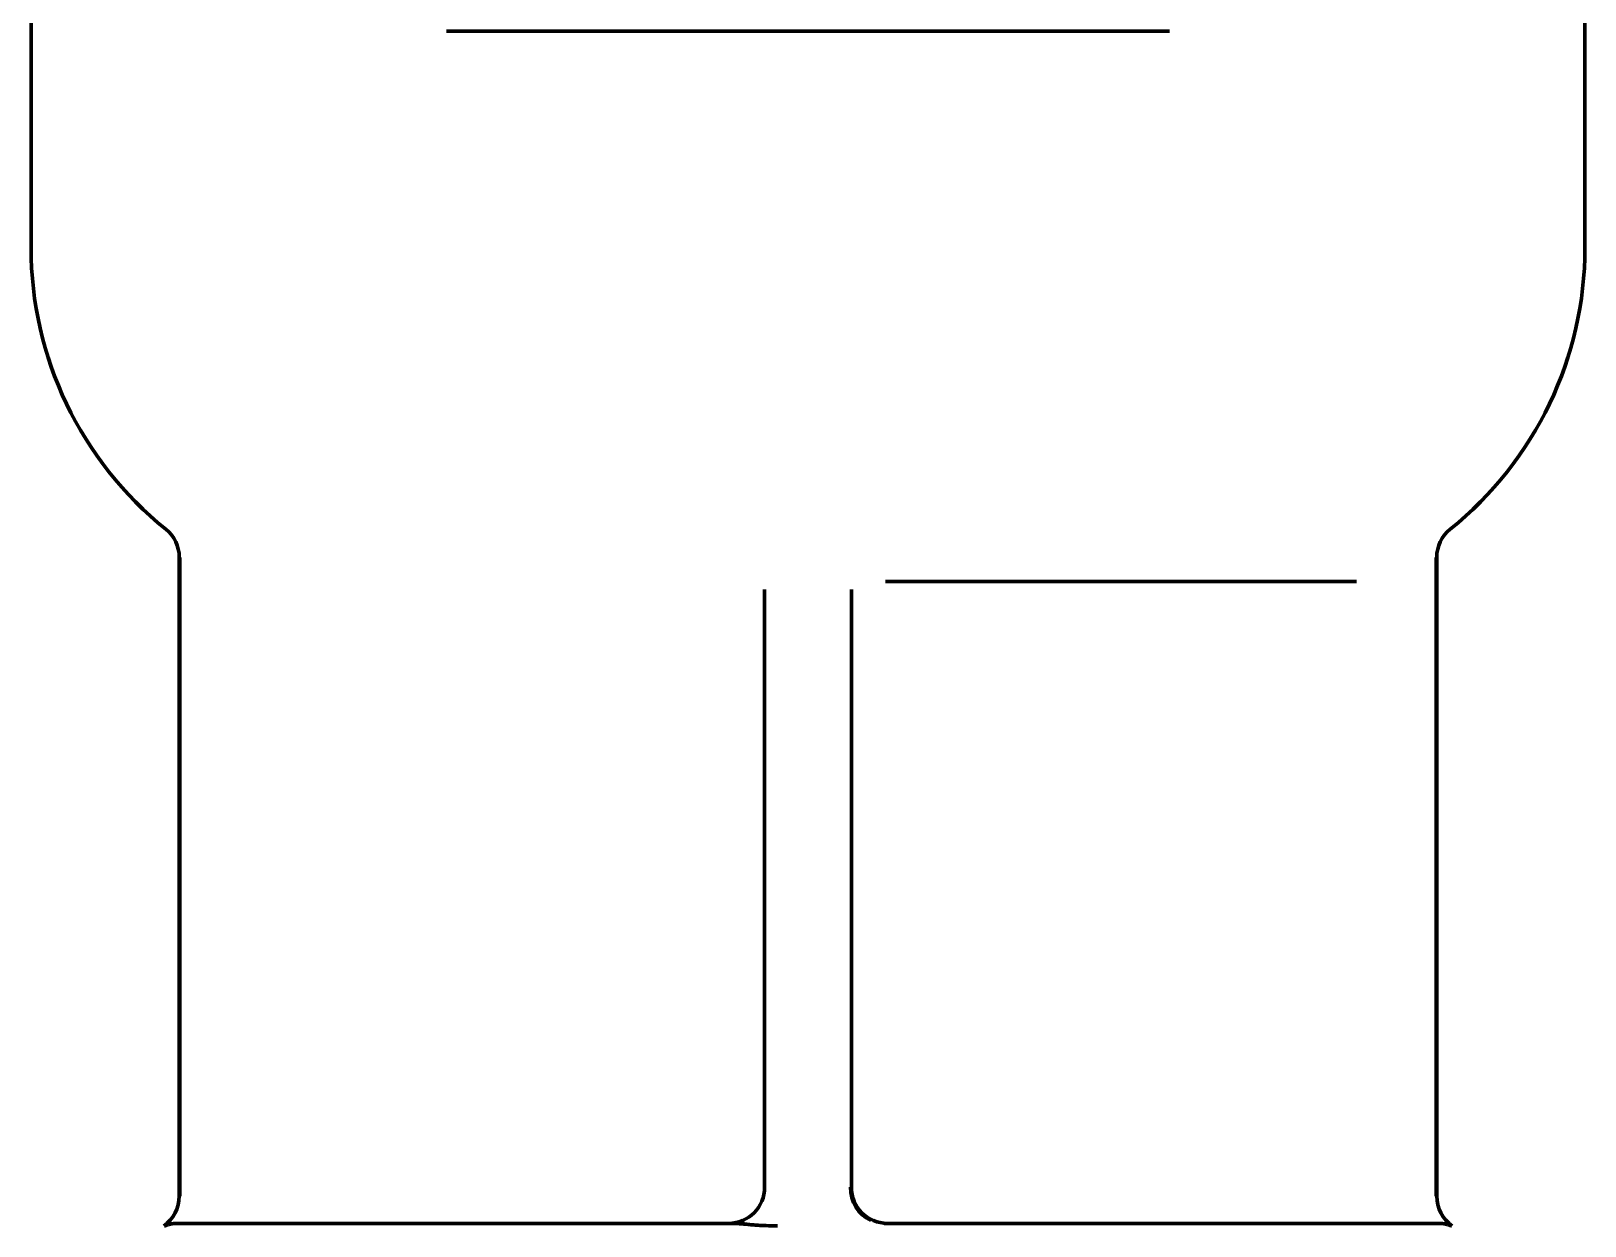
# Model space of a CAD drawing. Header units: inches. Extents: x -3022 to 7311, y 343 to 5680.
# Drawn here: x 3034.07 to 3055.57, y 1653.62 to 1670.15 of the extents above; entities that cross this region are included whole.
import ezdxf

# ---------------------------------------------------------------- set-up
doc = ezdxf.new("R2010")
doc.units = ezdxf.units.IN

msp = doc.modelspace()

# ---------------------------------------------------------------- linework, layer by layer
at = {"linetype": 'Continuous', "lineweight": 70}
for p, q in [((3034.068, 1692.653), (3034.068, 1667.153)), ((3055.568, 1667.153), (3055.568, 1692.653)), ((3049.818, 1670.153), (3039.818, 1670.153)), ((3036.118, 1662.87), (3036.118, 1654.028)), ((3036.128, 1662.87), (3036.128, 1654.028)), ((3053.508, 1654.028), (3053.508, 1662.87)), ((3053.518, 1654.028), (3053.518, 1662.87)), ((3044.218, 1662.426), (3044.218, 1654.153)), ((3045.418, 1654.153), (3045.418, 1662.426)), ((3052.409, 1662.535), (3045.891, 1662.535)), ((3043.763, 1653.653), (3036.082, 1653.653)), ((3043.763, 1653.653), (3043.937, 1653.689)), ((3053.554, 1653.653), (3045.873, 1653.653))]:
    msp.add_line(p, q, dxfattribs=at)
for centre, radius, start, end in [((3039.068, 1667.153), 5, 180, 231.1508), ((3050.568, 1667.153), 5, 308.8492, 0), ((3035.618, 1662.87), 0.5, 0, 51.1508), ((3054.018, 1662.87), 0.5, 128.8492, 180), ((3035.618, 1654.028), 0.5, 304.8499, 0), ((3043.718, 1654.153), 0.5, 270, 0), ((3045.918, 1654.153), 0.5, 180, 270), ((3054.018, 1654.028), 0.5, 180, 235.1501)]:
    msp.add_arc(centre, radius, start, end, dxfattribs=at)
msp.add_ellipse((3045.873, 1654.153), major_axis=(0, -0.5), ratio=0.936268, start_param=4.712389, end_param=5.872103, dxfattribs=at)
for points, knots in [([(3035.914, 1653.617), (3035.916, 1653.617), (3035.921, 1653.619), (3035.932, 1653.622), (3035.937, 1653.624), (3035.947, 1653.627), (3035.952, 1653.629), (3035.965, 1653.633), (3035.972, 1653.636), (3035.988, 1653.64), (3035.997, 1653.642), (3036.016, 1653.647), (3036.027, 1653.649), (3036.045, 1653.651), (3036.052, 1653.652), (3036.066, 1653.653), (3036.073, 1653.653), (3036.082, 1653.653)], [0, 0, 0, 0, 0.25, 0.25, 0.375, 0.375, 0.5, 0.5, 0.625, 0.625, 0.75, 0.75, 0.875, 0.875, 0.9375, 0.9375, 1, 1, 1, 1]), ([(3043.763, 1653.653), (3043.774, 1653.653), (3043.786, 1653.653), (3043.81, 1653.652), (3043.822, 1653.651), (3043.859, 1653.649), (3043.885, 1653.647), (3043.936, 1653.642), (3043.963, 1653.64), (3044.016, 1653.636), (3044.042, 1653.633), (3044.096, 1653.629), (3044.123, 1653.627), (3044.178, 1653.624), (3044.205, 1653.622), (3044.288, 1653.619), (3044.343, 1653.617), (3044.398, 1653.617)], [0, 0, 0, 0, 0.0625, 0.0625, 0.125, 0.125, 0.25, 0.25, 0.375, 0.375, 0.5, 0.5, 0.625, 0.625, 0.75, 0.75, 1, 1, 1, 1]), ([(3053.554, 1653.653), (3053.563, 1653.653), (3053.57, 1653.653), (3053.584, 1653.652), (3053.591, 1653.651), (3053.609, 1653.649), (3053.62, 1653.647), (3053.639, 1653.642), (3053.648, 1653.64), (3053.664, 1653.636), (3053.671, 1653.633), (3053.684, 1653.629), (3053.689, 1653.627), (3053.699, 1653.624), (3053.704, 1653.622), (3053.715, 1653.619), (3053.72, 1653.617), (3053.722, 1653.617)], [0, 0, 0, 0, 0.0625, 0.0625, 0.125, 0.125, 0.25, 0.25, 0.375, 0.375, 0.5, 0.5, 0.625, 0.625, 0.75, 0.75, 1, 1, 1, 1])]:
    msp.add_open_spline(points, degree=3, knots=knots, dxfattribs=at)

doc.saveas('drawing.dxf')
